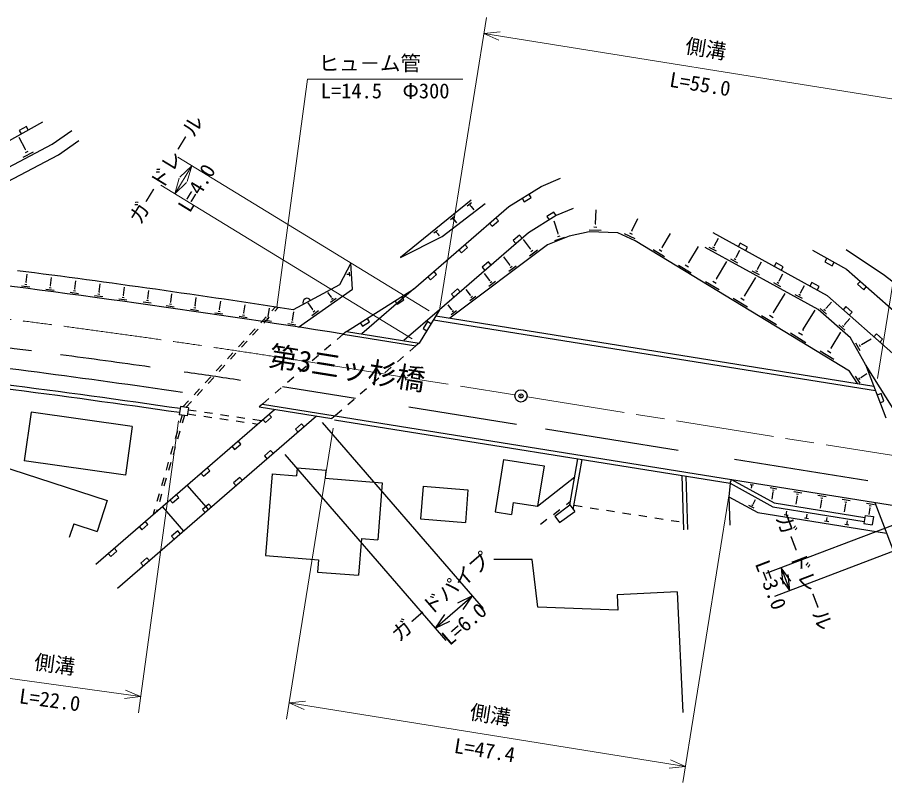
# Model space of a CAD drawing. Units: millimetres, scale not verified. Extents: x 0 to 700000, y -47500 to 447500.
# Drawn here: x 102141 to 208112, y 254901 to 348412 of the extents above; entities that cross this region are included whole.
import ezdxf
from ezdxf.enums import TextEntityAlignment as Align

# ---------------------------------------------------------------- set-up
doc = ezdxf.new("R2010")
doc.units = ezdxf.units.MM
doc.header["$LTSCALE"] = 1000
doc.header["$PDMODE"] = 32
doc.header["$PDSIZE"] = 500
doc.linetypes.add('CHAIN', pattern=[18.5, 12, -1.5, 3.5, -1.5])
doc.layers.add('作業ﾚｲﾔ1', color=7, linetype='Continuous', lineweight=25)
doc.styles.add('@ＭＳ ゴシック', font='')
doc.styles.add('ＭＳ ゴシック', font='')
doc.styles.get('@ＭＳ ゴシック').set_extended_font_data('@MS Gothic')
doc.styles.get('ＭＳ ゴシック').set_extended_font_data('MS Gothic')

msp = doc.modelspace()

# ---------------------------------------------------------------- linework, layer by layer
at = {"layer": '作業ﾚｲﾔ1', "lineweight": 13}
for p, q in [((153748, 312867), (159450, 348412)), ((161123, 346643), (159134, 346437)), ((159134, 346437), (212620, 337858)), ((159134, 346437), (160959, 345620)), ((133848, 312994), (137579, 340846)), ((137579, 340846), (156579, 340846)), ((207234, 304287), (212936, 339832)), ((152467, 312546), (121747, 331315)), ((121368, 326859), (123453, 330272)), ((123453, 330272), (122004, 328893)), ((122888, 328354), (123453, 330272)), ((121933, 328777), (121368, 326859)), ((150381, 309132), (119661, 327901)), ((121368, 326859), (122817, 328237)), ((121816, 299119), (116935, 263451)), ((140728, 298213), (135026, 262667)), ((189144, 290446), (183442, 254901)), ((117207, 265433), (95538, 268397)), ((117207, 265433), (115363, 266207)), ((115222, 265182), (117207, 265433)), ((137333, 264847), (135343, 264642)), ((183759, 256876), (135343, 264642)), ((135343, 264642), (137169, 263825)), ((183759, 256876), (181933, 257693)), ((181769, 256670), (183759, 256876))]:
    msp.add_line(p, q, dxfattribs=at)
at = {"layer": '作業ﾚｲﾔ1'}
for p, q in [((105233, 335607), (97606, 331405)), ((103240, 335080), (102364, 334598)), ((103481, 334642), (103240, 335080)), ((102364, 334598), (102605, 334160)), ((106400, 332915), (108809, 334583)), ((99543, 329287), (106400, 332915)), ((103137, 332279), (102363, 333741)), ((107181, 331631), (109663, 333349)), ((102839, 331314), (104101, 331982)), ((103097, 332258), (103176, 332300)), ((103146, 331880), (103461, 332047)), ((100126, 327899), (107181, 331631)), ((166132, 327750), (168522, 328749)), ((162205, 325315), (166132, 327750)), ((164065, 325880), (164915, 326407)), ((164915, 326407), (164652, 326832)), ((157601, 326075), (148941, 319076)), ((154042, 321627), (159321, 325660)), ((157118, 325364), (157644, 325789)), ((157422, 325392), (157553, 325498)), ((163802, 326305), (164065, 325880)), ((150542, 315216), (162205, 325315)), ((157577, 325300), (157610, 325326)), ((157594, 325313), (157923, 324906)), ((167705, 324607), (166855, 324080)), ((167969, 324182), (167705, 324607)), ((170064, 325058), (167969, 324182)), ((172779, 323164), (172852, 324896)), ((155061, 323701), (155559, 324104)), ((155349, 323728), (155473, 323828)), ((155496, 323641), (155527, 323666)), ((155511, 323654), (155806, 323289)), ((159846, 323272), (160173, 322894)), ((160173, 322894), (160929, 323548)), ((160929, 323548), (160602, 323926)), ((167969, 324182), (164584, 322083)), ((166855, 324080), (167119, 323655)), ((168226, 321984), (167741, 323517)), ((177237, 322335), (177940, 323834)), ((153049, 322074), (153482, 322425)), ((153299, 322097), (153407, 322185)), ((171988, 322220), (169580, 321666)), ((175525, 322071), (171988, 322220)), ((172022, 322469), (173474, 322408)), ((172582, 322809), (172945, 322794)), ((172733, 323166), (172824, 323163)), ((177196, 322354), (177277, 322316)), ((148941, 319076), (154042, 321627)), ((153427, 322022), (153454, 322044)), ((153441, 322033), (153690, 321724)), ((164584, 322083), (153718, 312675)), ((163488, 321796), (162732, 321141)), ((162732, 321141), (163059, 320763)), ((163815, 321418), (163488, 321796)), ((164836, 320132), (164000, 321248)), ((169580, 321666), (166937, 320622)), ((167796, 321156), (169054, 321554)), ((168168, 321620), (168483, 321720)), ((168186, 321972), (168265, 321997)), ((177613, 321091), (175525, 322071)), ((176284, 321991), (177581, 321382)), ((176922, 322087), (177247, 321935)), ((203822, 305173), (177613, 321091)), ((180927, 320298), (181951, 321983)), ((201147, 314364), (187163, 322062)), ((187323, 320547), (187806, 321423)), ((166937, 320622), (154970, 311658)), ((156393, 319621), (157149, 320276)), ((157149, 320276), (156822, 320654)), ((164805, 320109), (164867, 320155)), ((179838, 320032), (181194, 319209)), ((180552, 320062), (180891, 319857)), ((180885, 320324), (180970, 320273)), ((184177, 318448), (185372, 320416)), ((199989, 312719), (186199, 320310)), ((186644, 320350), (187520, 319868)), ((187093, 320388), (187312, 320268)), ((187296, 320562), (187351, 320532)), ((190463, 320816), (190222, 320378)), ((191339, 320334), (190463, 320816)), ((191098, 319896), (191339, 320334)), ((156066, 319999), (156393, 319621)), ((162310, 318170), (161576, 319149)), ((164712, 319268), (165700, 320008)), ((164898, 319792), (165145, 319977)), ((189924, 319116), (189979, 319085)), ((189951, 319100), (190434, 319977)), ((199297, 319949), (203465, 317654)), ((201049, 318984), (200808, 318546)), ((208085, 316866), (203409, 319994)), ((142898, 318387), (141491, 315713)), ((143095, 315206), (142898, 318387)), ((159708, 318523), (158952, 317868)), ((160035, 318145), (159708, 318523)), ((162197, 317384), (163096, 318057)), ((162282, 318149), (162338, 318191)), ((162366, 317861), (162590, 318029)), ((182943, 318147), (184479, 317213)), ((183752, 318181), (184136, 317948)), ((184129, 318478), (184225, 318419)), ((187567, 316474), (188841, 318571)), ((189272, 318904), (190148, 318421)), ((189721, 318942), (189940, 318821)), ((192579, 317654), (193062, 318530)), ((194843, 318405), (194602, 317967)), ((195720, 317923), (194843, 318405)), ((195478, 317485), (195720, 317923)), ((200808, 318546), (201684, 318064)), ((201684, 318064), (201925, 318502)), ((103219, 316040), (103351, 317039)), ((142490, 317008), (142411, 317003)), ((142491, 316993), (142489, 317023)), ((142615, 316955), (142608, 317076)), ((142747, 316781), (142717, 317265)), ((152613, 316348), (153369, 317003)), ((153369, 317003), (153041, 317381)), ((158952, 317868), (159279, 317490)), ((159871, 316276), (159236, 317124)), ((191900, 317457), (192776, 316975)), ((192349, 317495), (192568, 317374)), ((192552, 317669), (192607, 317639)), ((195208, 316207), (195690, 317083)), ((203465, 317654), (213066, 309165)), ((211876, 313927), (208085, 316866)), ((103062, 315807), (103311, 315774)), ((103188, 316044), (103250, 316035)), ((106197, 315644), (106328, 316638)), ((109171, 315249), (109302, 316237)), ((112141, 314854), (112271, 315837)), ((152285, 316726), (152613, 316348)), ((159769, 315565), (160582, 316174)), ((159846, 316257), (159897, 316295)), ((159922, 315997), (160125, 316149)), ((186233, 316148), (187893, 315140)), ((187108, 316185), (187522, 315933)), ((187515, 316505), (187619, 316442)), ((191011, 314431), (192352, 316638)), ((194528, 316010), (195404, 315528)), ((194978, 316048), (195197, 315928)), ((195180, 316222), (195235, 316192)), ((199224, 315994), (198983, 315556)), ((200100, 315512), (199224, 315994)), ((205145, 316169), (204813, 315795)), ((204813, 315795), (205563, 315132)), ((102654, 315607), (103652, 315475)), ((105634, 315213), (106628, 315081)), ((106040, 315412), (106288, 315379)), ((106166, 315648), (106228, 315640)), ((108610, 314819), (109600, 314688)), ((109014, 315018), (109262, 314985)), ((109140, 315253), (109202, 315245)), ((112110, 314858), (112172, 314850)), ((115109, 314461), (115239, 315444)), ((118078, 314069), (118208, 315051)), ((141491, 315713), (135845, 312687)), ((136500, 310561), (143095, 315206)), ((140509, 314209), (140093, 314799)), ((142348, 310037), (150542, 315216)), ((150542, 315216), (144214, 309737)), ((155927, 315250), (155171, 314595)), ((156255, 314872), (155927, 315250)), ((157518, 314448), (156978, 315168)), ((197808, 314775), (197863, 314745)), ((197836, 314760), (198318, 315636)), ((199859, 315074), (200100, 315512)), ((205563, 315132), (205894, 315507)), ((111583, 314426), (112569, 314296)), ((111985, 314624), (112232, 314591)), ((114551, 314034), (115537, 313903)), ((114953, 314231), (115200, 314199)), ((115079, 314466), (115140, 314457)), ((117922, 313839), (118168, 313806)), ((118047, 314073), (118109, 314065)), ((120883, 313621), (121031, 314628)), ((123862, 313182), (124010, 314187)), ((126839, 312744), (126987, 313746)), ((140406, 313618), (141100, 314107)), ((140487, 314194), (140530, 314225)), ((140544, 313975), (140718, 314097)), ((148265, 313777), (148532, 313354)), ((148532, 313354), (149378, 313889)), ((149378, 313889), (149110, 314311)), ((155171, 314595), (155499, 314217)), ((157426, 313810), (158156, 314357)), ((157495, 314431), (157540, 314465)), ((157563, 314198), (157745, 314334)), ((189620, 314091), (191351, 313040)), ((190532, 314130), (190965, 313867)), ((190957, 314464), (191065, 314398)), ((194530, 312345), (195938, 314663)), ((197157, 314563), (198033, 314081)), ((197606, 314602), (197825, 314481)), ((209802, 306712), (201147, 314364)), ((117519, 313641), (118506, 313511)), ((120309, 313194), (121310, 313047)), ((120721, 313389), (120972, 313352)), ((120852, 313626), (120914, 313616)), ((123289, 312756), (124288, 312609)), ((123700, 312951), (123950, 312914)), ((123831, 313187), (123893, 313178)), ((126808, 312748), (126871, 312739)), ((129815, 312306), (129962, 313305)), ((132789, 311867), (132936, 312865)), ((133237, 312554), (133669, 313021)), ((133597, 312501), (134027, 312967)), ((138227, 312715), (137660, 313520)), ((138201, 312696), (138254, 312733)), ((153718, 312675), (149369, 308910)), ((153718, 312675), (151235, 308611)), ((155246, 312684), (154799, 313281)), ((155225, 312669), (155266, 312699)), ((198124, 310213), (199602, 312647)), ((203924, 309239), (199989, 312719)), ((200249, 312822), (200998, 312160)), ((200696, 312761), (200883, 312596)), ((200931, 312887), (200978, 312845)), ((200955, 312866), (201617, 313615)), ((203373, 313064), (203042, 312689)), ((204122, 312401), (203373, 313064)), ((126267, 312318), (127265, 312171)), ((126678, 312513), (126927, 312476)), ((129244, 311880), (130240, 311734)), ((129654, 312075), (129903, 312038)), ((129784, 312310), (129846, 312301)), ((131879, 311085), (132558, 311819)), ((132239, 311033), (132918, 311767)), ((132628, 311637), (132877, 311600)), ((132758, 311872), (132820, 311863)), ((135763, 311430), (135909, 312428)), ((138103, 311996), (138947, 312590)), ((138271, 312430), (138482, 312578)), ((145151, 311217), (144884, 311640)), ((153263, 311932), (206791, 303345)), ((155164, 312116), (155814, 312603)), ((155286, 312461), (155449, 312583)), ((193079, 311990), (194884, 310894)), ((194030, 312030), (194481, 311756)), ((194473, 312379), (194586, 312310)), ((203202, 310879), (203865, 311628)), ((203791, 312027), (204122, 312401)), ((132219, 311443), (133213, 311297)), ((135192, 311006), (136187, 310860)), ((135602, 311200), (135850, 311163)), ((135731, 311435), (135794, 311426)), ((144039, 311105), (144306, 310683)), ((144306, 310683), (145151, 311217)), ((152248, 311229), (151727, 310376)), ((152675, 310969), (152248, 311229)), ((152982, 311470), (206997, 302806)), ((202496, 310835), (203246, 310173)), ((202943, 310774), (203130, 310609)), ((203179, 310899), (203226, 310858)), ((130521, 309617), (131200, 310351)), ((130881, 309564), (131560, 310299)), ((141954, 309695), (141198, 309040)), ((142348, 310037), (141954, 309695)), ((141954, 309695), (150840, 308269)), ((142348, 310037), (151235, 308611)), ((151727, 310376), (152154, 310115)), ((196613, 309844), (198493, 308702)), ((197604, 309886), (198074, 309600)), ((198065, 310249), (198183, 310177)), ((201579, 307983), (202765, 309935)), ((207119, 309752), (206788, 309377)), ((207868, 309089), (207119, 309752)), ((129163, 308148), (129842, 308883)), ((129523, 308096), (130202, 308830)), ((140441, 308386), (139685, 307731)), ((151235, 308611), (150840, 308269)), ((205783, 305986), (203924, 309239)), ((204546, 308654), (205093, 307698)), ((204990, 308432), (205127, 308193)), ((205280, 308479), (205315, 308420)), ((205298, 308450), (206460, 309114)), ((207537, 308715), (207868, 309089)), ((127805, 306680), (128484, 307414)), ((128165, 306627), (128844, 307362)), ((150840, 308269), (150084, 307615)), ((200223, 307651), (201911, 306626)), ((201112, 307689), (201534, 307433)), ((201527, 308015), (201632, 307951)), ((138929, 307077), (138173, 306422)), ((149328, 306960), (148572, 306306)), ((126447, 305211), (127126, 305946)), ((126808, 305159), (127487, 305893)), ((137417, 305767), (136661, 305113)), ((147816, 305651), (147060, 304996)), ((205783, 305986), (208273, 299461)), ((210067, 299174), (205783, 305986)), ((125090, 303743), (125769, 304477)), ((125450, 303691), (126129, 304425)), ((135905, 304458), (135149, 303804)), ((146304, 304342), (145548, 303687)), ((204800, 303664), (203822, 305173)), ((204521, 304555), (205059, 303725)), ((204930, 304378), (205065, 304171)), ((205188, 304435), (205222, 304383)), ((205205, 304409), (205941, 304886)), ((134393, 303149), (133637, 302495)), ((134552, 303286), (143438, 301861)), ((123732, 302274), (124411, 303009)), ((124092, 302222), (124771, 302956)), ((144792, 303033), (144036, 302378)), ((207671, 302443), (207204, 302264)), ((208027, 301508), (207671, 302443)), ((122374, 300806), (123053, 301540)), ((122734, 300754), (123413, 301488)), ((132085, 301150), (131690, 300808)), ((132085, 301150), (140971, 299725)), ((132881, 301840), (132125, 301185)), ((143280, 301724), (142524, 301069)), ((207560, 301330), (208027, 301508)), ((103812, 300156), (102973, 294215)), ((116189, 298410), (103812, 300156)), ((111717, 281601), (133555, 300509)), ((122059, 300852), (121915, 299862)), ((123049, 300708), (122059, 300852)), ((123049, 300708), (122905, 299718)), ((122941, 299966), (123931, 299822)), ((123013, 300460), (124003, 300317)), ((124992, 300173), (125982, 300029)), ((131690, 300808), (140576, 299383)), ((133213, 299551), (132886, 299929)), ((141768, 300415), (141012, 299760)), ((149955, 300815), (163123, 298703)), ((138711, 299682), (114397, 278631)), ((122905, 299718), (121915, 299862)), ((122260, 299812), (121981, 298852)), ((122560, 299768), (122281, 298808)), ((124920, 299678), (125910, 299534)), ((126899, 299390), (127889, 299246)), ((126971, 299885), (127961, 299741)), ((128879, 299102), (129868, 298958)), ((128951, 299597), (129940, 299453)), ((130930, 299309), (131919, 299165)), ((132129, 299275), (132457, 298897)), ((132457, 298897), (133213, 299551)), ((139365, 298926), (159046, 276196)), ((140971, 299725), (140576, 299383)), ((140892, 299231), (189222, 291478)), ((140971, 299725), (189387, 291958)), ((116189, 298410), (115351, 292469)), ((121702, 297891), (121423, 296931)), ((122002, 297848), (121723, 296888)), ((130858, 298814), (131491, 298722)), ((136872, 298751), (136116, 298096)), ((136116, 298096), (136443, 297718)), ((137199, 298373), (136872, 298751)), ((166678, 298133), (182871, 295535)), ((121144, 295971), (120865, 295011)), ((121444, 295927), (121165, 294967)), ((128349, 296002), (128677, 295624)), ((128677, 295624), (129433, 296278)), ((129433, 296278), (129105, 296656)), ((133092, 295478), (132336, 294823)), ((132336, 294823), (132663, 294445)), ((133419, 295100), (133092, 295478)), ((134829, 294999), (154510, 272268)), ((98843, 294013), (113112, 289386)), ((115351, 292469), (102973, 294215)), ((120586, 294050), (120307, 293090)), ((120886, 294007), (120607, 293046)), ((161556, 294397), (160527, 287979)), ((161556, 294397), (166493, 293605)), ((166493, 293605), (165701, 288668)), ((169663, 288830), (170643, 294458)), ((170072, 288267), (171136, 294379)), ((189783, 294427), (206074, 291813)), ((124569, 292729), (124897, 292351)), ((124897, 292351), (125653, 293006)), ((125653, 293006), (125325, 293384)), ((133279, 292626), (132472, 282658)), ((133279, 292626), (136269, 292384)), ((136350, 293380), (136269, 292384)), ((136350, 293380), (139838, 293098)), ((139838, 293098), (139757, 292101)), ((120028, 292130), (119749, 291169)), ((120328, 292086), (120049, 291126)), ((129311, 292205), (128555, 291551)), ((128555, 291551), (128883, 291173)), ((129639, 291827), (129311, 292205)), ((139757, 292101), (146735, 291536)), ((146735, 291536), (146170, 284559)), ((165701, 288668), (170261, 292268)), ((183314, 292426), (183540, 285800)), ((183817, 292345), (184040, 285817)), ((189222, 291478), (189088, 289840)), ((189222, 291478), (189387, 291958)), ((189222, 291478), (194430, 288617)), ((189387, 291958), (212554, 288242)), ((189387, 291958), (194595, 289097)), ((122865, 291254), (125484, 288230)), ((151718, 291133), (151395, 287146)), ((151718, 291133), (157200, 290689)), ((157200, 290689), (156878, 286702)), ((191676, 291338), (192092, 291271)), ((191815, 291209), (191919, 291192)), ((191851, 291096), (191818, 290891)), ((191838, 291098), (191864, 291094)), ((194104, 290948), (194954, 290812)), ((194461, 290455), (194311, 289522)), ((194389, 290684), (194601, 290650)), ((194434, 290459), (194487, 290451)), ((197005, 290483), (197992, 290324)), ((113112, 289386), (111878, 285581)), ((119470, 290209), (119191, 289249)), ((119770, 290166), (119491, 289205)), ((120789, 289456), (121117, 289078)), ((121117, 289078), (121873, 289733)), ((121873, 289733), (121545, 290111)), ((189088, 289840), (192634, 287892)), ((189088, 289840), (189175, 286372)), ((192038, 288933), (192339, 289480)), ((197419, 289910), (197261, 288923)), ((197335, 290177), (197582, 290137)), ((197388, 289915), (197450, 289905)), ((199967, 290008), (200954, 289849)), ((200381, 289435), (200223, 288447)), ((200298, 289701), (200544, 289662)), ((200351, 289440), (200412, 289430)), ((202929, 289532), (203916, 289374)), ((118912, 288289), (118734, 287677)), ((119212, 288245), (119152, 288038)), ((119841, 288635), (122460, 285611)), ((125531, 288932), (124775, 288278)), ((124775, 288278), (125103, 287900)), ((125859, 288554), (125531, 288932)), ((162739, 289143), (162502, 287662)), ((162739, 289143), (165701, 288668)), ((167637, 287686), (168433, 288292)), ((167802, 287479), (169663, 288830)), ((169228, 288898), (169742, 289289)), ((169663, 288830), (170250, 288021)), ((170164, 288798), (171152, 288643)), ((172140, 288489), (173129, 288335)), ((192187, 288423), (191529, 288784)), ((192030, 288723), (191866, 288813)), ((192059, 288921), (192018, 288944)), ((194430, 288617), (205624, 286821)), ((194595, 289097), (205703, 287315)), ((203343, 288960), (203185, 287972)), ((203260, 289226), (203507, 289187)), ((203313, 288965), (203374, 288955)), ((205891, 289057), (206879, 288899)), ((206306, 288484), (206177, 287681)), ((206222, 288751), (206469, 288711)), ((206275, 288489), (206336, 288479)), ((206911, 289147), (209636, 282005)), ((160527, 287979), (162502, 287662)), ((167802, 287479), (168390, 286670)), ((168390, 286670), (170250, 288021)), ((174117, 288181), (175105, 288027)), ((176093, 287873), (177081, 287719)), ((178069, 287565), (179057, 287410)), ((180045, 287256), (181033, 287102)), ((192634, 287892), (208351, 285371)), ((211920, 287432), (193594, 280439)), ((196336, 287552), (195842, 287631)), ((196171, 287705), (196047, 287725)), ((196144, 287836), (196113, 287841)), ((196129, 287838), (196168, 288085)), ((198804, 287156), (198311, 287235)), ((198639, 287309), (198516, 287329)), ((198613, 287440), (198582, 287445)), ((198597, 287442), (198637, 287689)), ((201066, 287046), (201105, 287293)), ((205743, 287562), (205584, 286575)), ((205743, 287562), (206730, 287404)), ((206730, 287404), (206572, 286416)), ((109024, 286506), (108482, 284836)), ((109024, 286506), (111878, 285581)), ((117009, 286183), (117337, 285805)), ((117337, 285805), (118093, 286460)), ((118093, 286460), (117765, 286838)), ((151395, 287146), (156878, 286702)), ((166046, 286475), (166841, 287080)), ((182021, 286948), (183009, 286794)), ((201273, 286760), (200779, 286839)), ((201107, 286913), (200984, 286933)), ((201081, 287044), (201050, 287049)), ((203741, 286364), (203248, 286443)), ((203576, 286517), (203452, 286537)), ((203549, 286648), (203519, 286653)), ((203534, 286650), (203574, 286897)), ((205584, 286575), (206572, 286416)), ((121751, 285660), (120995, 285005)), ((122079, 285282), (121751, 285660)), ((120995, 285005), (121323, 284627)), ((144176, 284721), (143813, 280235)), ((144176, 284721), (146170, 284559)), ((212989, 284629), (194664, 277636)), ((113557, 282533), (114313, 283187)), ((114313, 283187), (113985, 283565)), ((113229, 282911), (113557, 282533)), ((117971, 282387), (117215, 281732)), ((118299, 282009), (117971, 282387)), ((132472, 282658), (138950, 282134)), ((138950, 282134), (138829, 280639)), ((165036, 282162), (160376, 282162)), ((165721, 276337), (165036, 282162)), ((117215, 281732), (117543, 281354)), ((195463, 281152), (196532, 278349)), ((196635, 279532), (195463, 281152)), ((195463, 281152), (195668, 279163)), ((138829, 280639), (143813, 280235)), ((195360, 279969), (196532, 278349)), ((196532, 278349), (196327, 280339)), ((153201, 273780), (157737, 277708)), ((157737, 277708), (155937, 276834)), ((156615, 276052), (157737, 277708)), ((182757, 278197), (175432, 277843)), ((175432, 277843), (175521, 275994)), ((182757, 278197), (183471, 263453)), ((175521, 275994), (165721, 276337)), ((154322, 275436), (153201, 273780)), ((153201, 273780), (155000, 274653))]:
    msp.add_line(p, q, dxfattribs=at)
at = {"layer": '作業ﾚｲﾔ1', "linetype": 'CHAIN', "lineweight": 13}
for p, q in [((138006, 306277), (162937, 302278)), ((164418, 302040), (261675, 286439))]:
    msp.add_line(p, q, dxfattribs=at)
at = {"layer": '作業ﾚｲﾔ1'}
msp.add_circle((163678, 302159), 750, dxfattribs=at)
for centre, radius, start, end in [((-64446, -981531), 1307624, 80.91823, 83.30737), ((-64446, -981531), 1309624, 81.2028, 82.69205), ((137525, 313587), 500, 28.19291, 208.19291), ((-64446, -981531), 1300124, 82.56183, 83.30755), ((-64446, -981531), 1297624, 81.72512, 83.30737), ((-64446, -981531), 1300124, 81.91603, 82.40318), ((-64446, -981531), 1300124, 81.42491, 81.73094), ((-64446, -981531), 1295624, 81.72512, 82.69205), ((-64446, -981531), 1295124, 81.72512, 82.69266)]:
    msp.add_arc(centre, radius, start, end, dxfattribs=at)
at = {"layer": '作業ﾚｲﾔ1', "linetype": 'CHAIN', "lineweight": 13}
msp.add_arc((-64446, -981531), 1303624, 81.06585, 83.30737, dxfattribs=at)
at = {"layer": '作業ﾚｲﾔ1'}
msp.add_point((163678, 302159), dxfattribs=at)

# ---------------------------------------------------------------- texts
at = {"layer": '作業ﾚｲﾔ1', "style": 'ＭＳ ゴシック'}
for s, rotation, p in [('側溝', 350.887, (186035, 343135)), ('ガ－ドレ－ル', 58.577, (121557, 329087)), ('ガ－ドレ－ル', 290.887, (196932, 280107)), ('ガ－ドパイプ', 40.887, (154814, 276500)), ('側溝', 352.209, (106508, 267906)), ('側溝', 350.887, (159709, 261746))]:
    msp.add_text(s, height=1833, rotation=rotation, dxfattribs=at).set_placement(p, align=Align.BOTTOM_CENTER)
msp.add_text('ヒュ－ム管', height=1833, dxfattribs=at).set_placement((138954, 341346), align=Align.BOTTOM_LEFT)
at = {"layer": '作業ﾚｲﾔ1', "style": '@ＭＳ ゴシック'}
for s, rotation, p in [('L=55.0', 350.887, (185718, 341160)), ('L=4.0', 58.577, (123264, 328044)), ('L=3.0', 290.887, (195063, 279394)), ('L=6.0', 40.887, (156123, 274988)), ('L=22.0', 352.209, (106237, 265924)), ('L=47.4', 350.887, (159393, 259771))]:
    msp.add_text(s, height=1833, rotation=rotation, dxfattribs=at).set_placement(p, align=Align.TOP_CENTER)
at = {"layer": '作業ﾚｲﾔ1', "style": 'ＭＳ ゴシック'}
msp.add_text('L=14.5\u3000Φ300', height=1833, dxfattribs=at).set_placement((147079, 340346), align=Align.TOP_CENTER)
msp.add_text('第3三ッ杉橋', height=2566, rotation=350.887, dxfattribs=at).set_placement((142449, 305564), align=Align.MIDDLE_CENTER)

doc.saveas('drawing.dxf')
